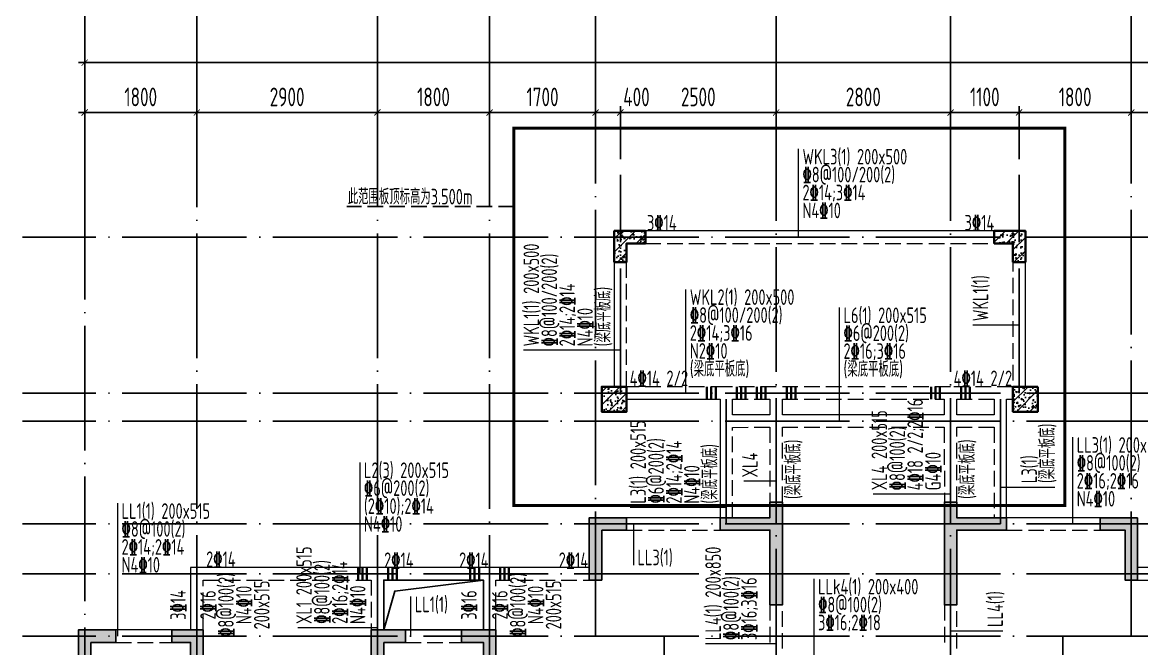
# Model space of a CAD drawing. Extents: x -655480 to 203344, y -294099 to 287156.
# Drawn here: x -75729 to -57762, y 134406 to 144451 of the extents above; entities that cross this region are included whole.
import ezdxf
from ezdxf.enums import TextEntityAlignment as Align

# ---------------------------------------------------------------- set-up
doc = ezdxf.new("R2010")
doc.units = 0
doc.header["$LTSCALE"] = 1000
doc.linetypes.add('DASH', pattern=[0.35, 0.25, -0.1])
doc.linetypes.add('DOTE', pattern=[2.42, 2, -0.2, 0.02, -0.2])
doc.layers.get('0').update_dxf_attribs({"linetype": 'CONTINUOUS'})
doc.layers.get('DEFPOINTS').update_dxf_attribs({"linetype": 'CONTINUOUS'})
for name, color, linetype in [('A-AXIS', 1, 'CONTINUOUS'), ('A-DOTE', 10, 'DOTE'), ('S-D洞口', 4, 'CONTINUOUS'), ('S-L主梁线', 4, 'DASH'), ('S-L梁编号', 6, 'CONTINUOUS'), ('S-L梁配筋', 7, 'CONTINUOUS'), ('S-Q墙填充', 252, 'CONTINUOUS'), ('S-Q墙实线', 6, 'CONTINUOUS'), ('S-Y一般标注', 3, 'CONTINUOUS'), ('S-Z柱填充', 252, 'CONTINUOUS'), ('S-Z柱实线', 6, 'CONTINUOUS'), ('S-引出线', 40, 'CONTINUOUS'), ('TEXT', 2, 'CONTINUOUS')]:
    doc.layers.add(name, color=color, linetype=linetype)
doc.layers.add('梁附加箍筋', color=1, linetype='CONTINUOUS', lineweight=35)
doc.styles.add('TSSD_DIMENSION', font='Tssdeng.shx', dxfattribs={"width": 0.7, "bigfont": 'tssdchn.shx'})
doc.styles.add('TSSD_REIN', font='tssdeng.shx', dxfattribs={"width": 0.7, "height": 300, "bigfont": 'tssdchn.shx'})
doc.dimstyles.new('TSSD_100_100', dxfattribs={"dimtxt": 300, "dimasz": 100, "dimexe": 100, "dimexo": 250, "dimgap": 100, "dimtad": 1, "dimdec": 0, "dimzin": 0, "dimdsep": 46, "dimtxsty": 'TSSD_DIMENSION', "dimblk": 'ARCHTICK', "dimcen": 0, "dimdle": 100, "dimclrt": 7, "dimadec": 0, "dimazin": 0, "dimtfac": 1, "dimtdec": 0, "dimtix": 1, "dimtmove": 2, "dimatfit": 3, "dimldrblk": 'ARCHTICK', "dimfxl": 1, "dimtolj": 1, "dimtzin": 0, "dimarcsym": 0})
pattern_1 = [(50, (46738.58, -83346.06), (215.17805, -18.82564), [22.5, -247.5]), (355, (46738.58, -83346.06), (-41.6254, 225.65764), [18, -198]), (100.4514, (46756.5, -83347.63), (173.55281, 206.83186), [19.12206, -210.34263]), (46.1842, (46738.58, -83286.06), (320.1723, -49.6557), [33.75, -371.25]), (96.6356, (46765.26, -83290.2), (280.3988, 292.23536), [28.6831, -315.5139]), (351.1842, (46738.58, -83286.06), (280.3986, 292.2356), [27, -297]), (21, (46768.58, -83301.06), (179.07212, -120.78567), [22.5, -247.5]), (326, (46768.58, -83301.06), (72.9946, 217.545), [18, -198]), (71.4514, (46783.5, -83311.13), (252.0668, 96.75915), [19.12206, -210.34263]), (37.5, (46738.58, -83346.06), (3.647957, 99.868156), [0, -195.6, 0, -201, 0, -198.75]), (7.5, (46738.58, -83346.06), (78.92086, 118.32351), [0, -114.6, 0, -191.1, 0, -75.75]), (327.5, (46671.68, -83346.06), (160.14673, -6.76646), [0, -75, 0, -234, 0, -310.5]), (317.5, (46641.68, -83346.06), (174.95585, 30.0315), [0, -97.5, 0, -155.4, 0, -220.5]), (45, (46738.58, -83346.06), (-106.06602, 106.06602), [])]

# ---------------------------------------------------------------- blocks, each defined once
blk = doc.blocks.new('_ArchTick')
at = {"color": 0, "linetype": 'ByBlock', "const_width": 0.15}
blk.add_lwpolyline([(-0.5, -0.5), (0.5, 0.5)], dxfattribs=at)
blk = doc.blocks.new('*D76')
at = {"layer": 'DEFPOINTS', "color": 0, "transparency": 16777216}
for p in [(6400, 22100), (4600, 21100), (6400, 21100)]:
    blk.add_point(p, dxfattribs=at)
at = {"layer": 'S-Y一般标注', "color": 0, "lineweight": -2, "transparency": 16777216}
for p, q in [((4500, 22100), (6500, 22100)), ((4600, 21350), (4600, 22200)), ((6400, 21350), (6400, 22200))]:
    blk.add_line(p, q, dxfattribs=at)
at = {"layer": 'S-Y一般标注', "color": 0, "lineweight": -2, "transparency": 16777216, "xscale": 100, "yscale": 100, "zscale": 100, "rotation": 180}
blk.add_blockref('_ArchTick', (4600, 22100), dxfattribs=at)
at = {"layer": 'S-Y一般标注', "color": 0, "lineweight": -2, "transparency": 16777216, "xscale": 100, "yscale": 100, "zscale": 100}
blk.add_blockref('_ArchTick', (6400, 22100), dxfattribs=at)
at = {"layer": 'S-Y一般标注', "color": 7, "transparency": 16777216, "insert": (5500, 22350), "char_height": 300, "attachment_point": 5, "style": 'TSSD_DIMENSION'}
blk.add_mtext('\\A1;1800', dxfattribs=at)
blk = doc.blocks.new('*D77')
at = {"layer": 'DEFPOINTS', "color": 0, "transparency": 16777216}
for p in [(9300, 22100), (6400, 21100), (9300, 21100)]:
    blk.add_point(p, dxfattribs=at)
at = {"layer": 'S-Y一般标注', "color": 0, "lineweight": -2, "transparency": 16777216}
for p, q in [((6300, 22100), (9400, 22100)), ((6400, 21350), (6400, 22200)), ((9300, 21350), (9300, 22200))]:
    blk.add_line(p, q, dxfattribs=at)
at = {"layer": 'S-Y一般标注', "color": 0, "lineweight": -2, "transparency": 16777216, "xscale": 100, "yscale": 100, "zscale": 100, "rotation": 180}
blk.add_blockref('_ArchTick', (6400, 22100), dxfattribs=at)
at = {"layer": 'S-Y一般标注', "color": 0, "lineweight": -2, "transparency": 16777216, "xscale": 100, "yscale": 100, "zscale": 100}
blk.add_blockref('_ArchTick', (9300, 22100), dxfattribs=at)
at = {"layer": 'S-Y一般标注', "color": 7, "transparency": 16777216, "insert": (7850, 22350), "char_height": 300, "attachment_point": 5, "style": 'TSSD_DIMENSION'}
blk.add_mtext('\\A1;2900', dxfattribs=at)
blk = doc.blocks.new('*D78')
at = {"layer": 'DEFPOINTS', "color": 0, "transparency": 16777216}
for p in [(11100, 22100), (9300, 21100), (11100, 21100)]:
    blk.add_point(p, dxfattribs=at)
at = {"layer": 'S-Y一般标注', "color": 0, "lineweight": -2, "transparency": 16777216}
for p, q in [((9200, 22100), (11200, 22100)), ((9300, 21350), (9300, 22200)), ((11100, 21350), (11100, 22200))]:
    blk.add_line(p, q, dxfattribs=at)
at = {"layer": 'S-Y一般标注', "color": 0, "lineweight": -2, "transparency": 16777216, "xscale": 100, "yscale": 100, "zscale": 100, "rotation": 180}
blk.add_blockref('_ArchTick', (9300, 22100), dxfattribs=at)
at = {"layer": 'S-Y一般标注', "color": 0, "lineweight": -2, "transparency": 16777216, "xscale": 100, "yscale": 100, "zscale": 100}
blk.add_blockref('_ArchTick', (11100, 22100), dxfattribs=at)
at = {"layer": 'S-Y一般标注', "color": 7, "transparency": 16777216, "insert": (10200, 22350), "char_height": 300, "attachment_point": 5, "style": 'TSSD_DIMENSION'}
blk.add_mtext('\\A1;1800', dxfattribs=at)
blk = doc.blocks.new('*D79')
at = {"layer": 'DEFPOINTS', "color": 0, "transparency": 16777216}
for p in [(12800, 22100), (11100, 21100), (12800, 21100)]:
    blk.add_point(p, dxfattribs=at)
at = {"layer": 'S-Y一般标注', "color": 0, "lineweight": -2, "transparency": 16777216}
for p, q in [((11000, 22100), (12900, 22100)), ((11100, 21350), (11100, 22200)), ((12800, 21350), (12800, 22200))]:
    blk.add_line(p, q, dxfattribs=at)
at = {"layer": 'S-Y一般标注', "color": 0, "lineweight": -2, "transparency": 16777216, "xscale": 100, "yscale": 100, "zscale": 100, "rotation": 180}
blk.add_blockref('_ArchTick', (11100, 22100), dxfattribs=at)
at = {"layer": 'S-Y一般标注', "color": 0, "lineweight": -2, "transparency": 16777216, "xscale": 100, "yscale": 100, "zscale": 100}
blk.add_blockref('_ArchTick', (12800, 22100), dxfattribs=at)
at = {"layer": 'S-Y一般标注', "color": 7, "transparency": 16777216, "insert": (11950, 22350), "char_height": 300, "attachment_point": 5, "style": 'TSSD_DIMENSION'}
blk.add_mtext('\\A1;1700', dxfattribs=at)
blk = doc.blocks.new('*D80')
at = {"layer": 'DEFPOINTS', "color": 0, "transparency": 16777216}
for p in [(13200, 22100), (12800, 21100), (13200, 21100)]:
    blk.add_point(p, dxfattribs=at)
at = {"layer": 'S-Y一般标注', "color": 0, "lineweight": -2, "transparency": 16777216}
for p, q in [((12700, 22100), (13300, 22100)), ((12800, 21350), (12800, 22200)), ((13200, 21350), (13200, 22200))]:
    blk.add_line(p, q, dxfattribs=at)
at = {"layer": 'S-Y一般标注', "color": 0, "lineweight": -2, "transparency": 16777216, "xscale": 100, "yscale": 100, "zscale": 100, "rotation": 180}
blk.add_blockref('_ArchTick', (12800, 22100), dxfattribs=at)
at = {"layer": 'S-Y一般标注', "color": 0, "lineweight": -2, "transparency": 16777216, "xscale": 100, "yscale": 100, "zscale": 100}
blk.add_blockref('_ArchTick', (13200, 22100), dxfattribs=at)
at = {"layer": 'S-Y一般标注', "color": 7, "transparency": 16777216, "insert": (13458, 22350), "char_height": 300, "attachment_point": 5, "style": 'TSSD_DIMENSION'}
blk.add_mtext('\\A1;400', dxfattribs=at)
blk = doc.blocks.new('*D81')
at = {"layer": 'DEFPOINTS', "color": 0, "transparency": 16777216}
for p in [(18500, 22100), (15700, 21100), (18500, 21100)]:
    blk.add_point(p, dxfattribs=at)
at = {"layer": 'S-Y一般标注', "color": 0, "lineweight": -2, "transparency": 16777216}
for p, q in [((15600, 22100), (18600, 22100)), ((15700, 21350), (15700, 22200)), ((18500, 21350), (18500, 22200))]:
    blk.add_line(p, q, dxfattribs=at)
at = {"layer": 'S-Y一般标注', "color": 0, "lineweight": -2, "transparency": 16777216, "xscale": 100, "yscale": 100, "zscale": 100, "rotation": 180}
blk.add_blockref('_ArchTick', (15700, 22100), dxfattribs=at)
at = {"layer": 'S-Y一般标注', "color": 0, "lineweight": -2, "transparency": 16777216, "xscale": 100, "yscale": 100, "zscale": 100}
blk.add_blockref('_ArchTick', (18500, 22100), dxfattribs=at)
at = {"layer": 'S-Y一般标注', "color": 7, "transparency": 16777216, "insert": (17100, 22350), "char_height": 300, "attachment_point": 5, "style": 'TSSD_DIMENSION'}
blk.add_mtext('\\A1;2800', dxfattribs=at)
blk = doc.blocks.new('*D82')
at = {"layer": 'DEFPOINTS', "color": 0, "transparency": 16777216}
for p in [(19600, 22100), (18500, 21100), (19600, 21100)]:
    blk.add_point(p, dxfattribs=at)
at = {"layer": 'S-Y一般标注', "color": 0, "lineweight": -2, "transparency": 16777216}
for p, q in [((18400, 22100), (19700, 22100)), ((18500, 21350), (18500, 22200)), ((19600, 21350), (19600, 22200))]:
    blk.add_line(p, q, dxfattribs=at)
at = {"layer": 'S-Y一般标注', "color": 0, "lineweight": -2, "transparency": 16777216, "xscale": 100, "yscale": 100, "zscale": 100, "rotation": 180}
blk.add_blockref('_ArchTick', (18500, 22100), dxfattribs=at)
at = {"layer": 'S-Y一般标注', "color": 0, "lineweight": -2, "transparency": 16777216, "xscale": 100, "yscale": 100, "zscale": 100}
blk.add_blockref('_ArchTick', (19600, 22100), dxfattribs=at)
at = {"layer": 'S-Y一般标注', "color": 7, "transparency": 16777216, "insert": (19050, 22350), "char_height": 300, "attachment_point": 5, "style": 'TSSD_DIMENSION'}
blk.add_mtext('\\A1;1100', dxfattribs=at)
blk = doc.blocks.new('*D83')
at = {"layer": 'DEFPOINTS', "color": 0, "transparency": 16777216}
for p in [(23100, 22100), (21400, 21100), (23100, 21100)]:
    blk.add_point(p, dxfattribs=at)
at = {"layer": 'S-Y一般标注', "color": 0, "lineweight": -2, "transparency": 16777216}
for p, q in [((21300, 22100), (23200, 22100)), ((21400, 21350), (21400, 22200)), ((23100, 21350), (23100, 22200))]:
    blk.add_line(p, q, dxfattribs=at)
at = {"layer": 'S-Y一般标注', "color": 0, "lineweight": -2, "transparency": 16777216, "xscale": 100, "yscale": 100, "zscale": 100, "rotation": 180}
blk.add_blockref('_ArchTick', (21400, 22100), dxfattribs=at)
at = {"layer": 'S-Y一般标注', "color": 0, "lineweight": -2, "transparency": 16777216, "xscale": 100, "yscale": 100, "zscale": 100}
blk.add_blockref('_ArchTick', (23100, 22100), dxfattribs=at)
at = {"layer": 'S-Y一般标注', "color": 7, "transparency": 16777216, "insert": (22250, 22350), "char_height": 300, "attachment_point": 5, "style": 'TSSD_DIMENSION'}
blk.add_mtext('\\A1;1700', dxfattribs=at)
blk = doc.blocks.new('*D98')
at = {"layer": 'DEFPOINTS', "color": 0, "transparency": 16777216}
for p in [(54600, 22900), (4600, 21100), (54600, 21100)]:
    blk.add_point(p, dxfattribs=at)
at = {"layer": 'S-Y一般标注', "color": 0, "lineweight": -2, "transparency": 16777216}
for p, q in [((4600, 21350), (4600, 23000)), ((54600, 21350), (54600, 23000)), ((4500, 22900), (54700, 22900))]:
    blk.add_line(p, q, dxfattribs=at)
at = {"layer": 'S-Y一般标注', "color": 0, "lineweight": -2, "transparency": 16777216, "xscale": 100, "yscale": 100, "zscale": 100, "rotation": 180}
blk.add_blockref('_ArchTick', (4600, 22900), dxfattribs=at)
at = {"layer": 'S-Y一般标注', "color": 0, "lineweight": -2, "transparency": 16777216, "xscale": 100, "yscale": 100, "zscale": 100}
blk.add_blockref('_ArchTick', (54600, 22900), dxfattribs=at)
at = {"layer": 'S-Y一般标注', "color": 7, "transparency": 16777216, "insert": (29600, 23150), "char_height": 300, "attachment_point": 5, "style": 'TSSD_DIMENSION'}
blk.add_mtext('\\A1;50000', dxfattribs=at)
blk = doc.blocks.new('*D111')
at = {"layer": 'DEFPOINTS', "color": 0, "transparency": 16777216}
for p in [(15700, 22100), (13200, 21100), (15700, 21100)]:
    blk.add_point(p, dxfattribs=at)
at = {"layer": 'S-Y一般标注', "color": 0, "lineweight": -2, "transparency": 16777216}
for p, q in [((13100, 22100), (15800, 22100)), ((13200, 21350), (13200, 22200)), ((15700, 21350), (15700, 22200))]:
    blk.add_line(p, q, dxfattribs=at)
at = {"layer": 'S-Y一般标注', "color": 0, "lineweight": -2, "transparency": 16777216, "xscale": 100, "yscale": 100, "zscale": 100, "rotation": 180}
blk.add_blockref('_ArchTick', (13200, 22100), dxfattribs=at)
at = {"layer": 'S-Y一般标注', "color": 0, "lineweight": -2, "transparency": 16777216, "xscale": 100, "yscale": 100, "zscale": 100}
blk.add_blockref('_ArchTick', (15700, 22100), dxfattribs=at)
at = {"layer": 'S-Y一般标注', "color": 7, "transparency": 16777216, "insert": (14450, 22350), "char_height": 300, "attachment_point": 5, "style": 'TSSD_DIMENSION'}
blk.add_mtext('\\A1;2500', dxfattribs=at)
blk = doc.blocks.new('*D112')
at = {"layer": 'DEFPOINTS', "color": 0, "transparency": 16777216}
for p in [(21400, 22100), (19600, 21100), (21400, 21100)]:
    blk.add_point(p, dxfattribs=at)
at = {"layer": 'S-Y一般标注', "color": 0, "lineweight": -2, "transparency": 16777216}
for p, q in [((19500, 22100), (21500, 22100)), ((19600, 21350), (19600, 22200)), ((21400, 21350), (21400, 22200))]:
    blk.add_line(p, q, dxfattribs=at)
at = {"layer": 'S-Y一般标注', "color": 0, "lineweight": -2, "transparency": 16777216, "xscale": 100, "yscale": 100, "zscale": 100, "rotation": 180}
blk.add_blockref('_ArchTick', (19600, 22100), dxfattribs=at)
at = {"layer": 'S-Y一般标注', "color": 0, "lineweight": -2, "transparency": 16777216, "xscale": 100, "yscale": 100, "zscale": 100}
blk.add_blockref('_ArchTick', (21400, 22100), dxfattribs=at)
at = {"layer": 'S-Y一般标注', "color": 7, "transparency": 16777216, "insert": (20500, 22350), "char_height": 300, "attachment_point": 5, "style": 'TSSD_DIMENSION'}
blk.add_mtext('\\A1;1800', dxfattribs=at)
blk = doc.blocks.new('20210807.15313138')
at = {"layer": 'S-Q墙填充'}
h = blk.add_hatch(color=252, dxfattribs=at)
h.dxf.hatch_style = 1
h.paths.add_polyline_path([(72216, 67840), (72216, 68190), (72016, 68190), (72016, 67940), (71216, 67940), (71216, 67740), (72016, 67740), (72016, 66540), (72216, 66540)])
h = blk.add_hatch(color=252, dxfattribs=at)
h.dxf.hatch_style = 1
h.paths.add_polyline_path([(74816, 67840), (74816, 66540), (75016, 66540), (75016, 67740), (75815, 67740), (75815, 67940), (75016, 67940), (75016, 68190), (74816, 68190)])
h = blk.add_hatch(color=252, dxfattribs=at)
h.dxf.hatch_style = 1
h.paths.add_polyline_path([(69316, 67740), (69716, 67740), (69716, 67940), (69116, 67940), (69116, 66940), (69316, 66940)])
h = blk.add_hatch(color=252, dxfattribs=at)
h.dxf.hatch_style = 1
h.paths.add_polyline_path([(77916, 67940), (77316, 67940), (77316, 67740), (77716, 67740), (77716, 66940), (77916, 66940)])
h = blk.add_hatch(color=252, dxfattribs=at)
h.dxf.hatch_style = 1
h.paths.add_polyline_path([(61116, 65940), (61516, 65940), (61516, 66140), (60916, 66140), (60916, 63140), (61816, 63140), (61816, 63340), (61116, 63340)])
h = blk.add_hatch(color=252, dxfattribs=at)
h.dxf.hatch_style = 1
h.paths.add_polyline_path([(62416, 65940), (62716, 65940), (62716, 65290), (62916, 65290), (62916, 66140), (62416, 66140)])
h = blk.add_hatch(color=252, dxfattribs=at)
h.dxf.hatch_style = 1
h.paths.add_polyline_path([(65816, 65940), (66166, 65940), (66166, 66140), (65616, 66140), (65616, 63140), (65816, 63140)])
h = blk.add_hatch(color=252, dxfattribs=at)
h.dxf.hatch_style = 1
h.paths.add_polyline_path([(67616, 66140), (67066, 66140), (67066, 65940), (67416, 65940), (67416, 65140), (67616, 65140)])
at = {"layer": 'S-Z柱填充'}
h = blk.add_hatch(dxfattribs=at)
h.set_pattern_fill('ARMORED', color=256, scale=30, style=0)
h.set_pattern_definition(pattern_1)
h.paths.add_polyline_path([(70016, 72540), (69516, 72540), (69516, 72040), (69716, 72040), (69716, 72340), (70016, 72340)])
h = blk.add_hatch(dxfattribs=at)
h.set_pattern_fill('ARMORED', color=256, scale=30, style=0)
h.set_pattern_definition(pattern_1)
h.paths.add_polyline_path([(75616, 72540), (76116, 72540), (76116, 72040), (75916, 72040), (75916, 72340), (75616, 72340)])
h = blk.add_hatch(dxfattribs=at)
h.set_pattern_fill('ARMORED', color=256, scale=30, style=0)
h.set_pattern_definition([(50, (-310092.94, 38050.78), (215.178055, -18.82564), [22.5, -247.5]), (355, (-310092.94, 38050.78), (-41.6254, 225.65764), [18, -198]), (100.4514, (-310075.01, 38049.2), (173.55281, 206.83186), [19.12206, -210.34263]), (46.1842, (-310092.94, 38110.78), (320.17231, -49.6557), [33.75, -371.25]), (96.6356, (-310066.26, 38106.64), (280.3988, 292.23536), [28.6831, -315.5139]), (351.1842, (-310092.94, 38110.78), (280.39858, 292.23558), [27, -297]), (21, (-310062.94, 38095.78), (179.072116, -120.78567), [22.5, -247.5]), (326, (-310062.94, 38095.78), (72.9946, 217.54501), [18, -198]), (71.4514, (-310048.02, 38085.71), (252.06679, 96.75915), [19.12206, -210.34263]), (37.5, (-310092.945, 38050.78), (3.647957, 99.868156), [0, -195.6, 0, -201, 0, -198.75]), (7.5, (-310092.94, 38050.78), (78.92086, 118.323514), [0, -114.6, 0, -191.1, 0, -75.75]), (327.5, (-310159.845, 38050.78), (160.146731, -6.766462), [0, -75, 0, -234, 0, -310.5]), (317.5, (-310189.84, 38050.78), (174.95585, 30.031495), [0, -97.5, 0, -155.4, 0, -220.5]), (45, (-310092.94, 38050.78), (-106.06602, 106.06602), [])])
h.paths.add_polyline_path([(69716, 70040), (69316, 70040), (69316, 69640), (69716, 69640)])
h = blk.add_hatch(dxfattribs=at)
h.set_pattern_fill('ARMORED', color=256, scale=30, style=0)
h.set_pattern_definition([(50, (-309692.94, 38050.78), (215.178055, -18.82564), [22.5, -247.5]), (355, (-309692.94, 38050.78), (-41.6254, 225.65764), [18, -198]), (100.4514, (-309675.01, 38049.21), (173.55281, 206.83186), [19.12206, -210.34263]), (46.1842, (-309692.94, 38110.78), (320.17231, -49.6557), [33.75, -371.25]), (96.6356, (-309666.26, 38106.64), (280.3988, 292.23536), [28.6831, -315.5139]), (351.1842, (-309692.94, 38110.78), (280.39858, 292.23558), [27, -297]), (21, (-309662.94, 38095.78), (179.072116, -120.78567), [22.5, -247.5]), (326, (-309662.94, 38095.78), (72.9946, 217.54501), [18, -198]), (71.4514, (-309648.02, 38085.71), (252.06679, 96.75915), [19.12206, -210.34263]), (37.5, (-309692.945, 38050.78), (3.647957, 99.868156), [0, -195.6, 0, -201, 0, -198.75]), (7.5, (-309692.94, 38050.78), (78.92086, 118.323514), [0, -114.6, 0, -191.1, 0, -75.75]), (327.5, (-309759.845, 38050.78), (160.146731, -6.766462), [0, -75, 0, -234, 0, -310.5]), (317.5, (-309789.84, 38050.78), (174.95585, 30.031495), [0, -97.5, 0, -155.4, 0, -220.5]), (45, (-309692.94, 38050.78), (-106.06602, 106.06602), [])])
h.paths.add_polyline_path([(76316, 70040), (75916, 70040), (75916, 69640), (76316, 69640)])
at = {"layer": 'S-D洞口', "color": 5}
blk.add_lwpolyline([(65816, 66140), (67416, 66140), (67416, 66940), (65816, 66940), (65816, 66140), (65993, 66762), (67416, 66940)], dxfattribs=at)
at = {"layer": 'S-L主梁线', "linetype": 'ByBlock', "lineweight": 18}
for p, q in [((75716, 72540), (70016, 72540)), ((76116, 70040), (76116, 72140)), ((69516, 72040), (69516, 70040)), ((69716, 69840), (71215, 69840)), ((71215, 69840), (71216, 67940)), ((75815, 67940), (75815, 69840)), ((72016, 69590), (71415, 69589)), ((74815, 69590), (72216, 69590)), ((75615, 69590), (75015, 69590)), ((75816, 69590), (75815, 69590)), ((71216, 67940), (69716, 67940)), ((77316, 67940), (75815, 67940)), ((62716, 67140), (62716, 66140)), ((65716, 67140), (62716, 67140)), ((67516, 67140), (65716, 67140)), ((69116, 67140), (67516, 67140)), ((79516, 67140), (77916, 67140)), ((65816, 66940), (67416, 66940)), ((65816, 66140), (65816, 66940)), ((67416, 66940), (67416, 66140)), ((62416, 66140), (61516, 66140)), ((67066, 66140), (66166, 66140))]:
    blk.add_line(p, q, dxfattribs=at)
at = {"layer": 'S-L主梁线', "linetype": 'DASH', "lineweight": 18}
for p, q in [((70016, 72340), (75716, 72340)), ((75916, 72140), (75916, 70040)), ((69716, 70040), (69716, 72040)), ((71315, 70040), (69716, 70040)), ((72116, 70040), (71315, 70040)), ((74915, 70040), (72116, 70040)), ((75916, 70040), (74915, 70040)), ((71415, 69589), (71415, 69840)), ((71415, 69840), (72016, 69840)), ((72016, 69840), (72016, 69590)), ((72216, 69590), (72216, 69840)), ((72216, 69840), (74815, 69840)), ((74815, 69840), (74815, 69590)), ((75015, 69590), (75015, 69840)), ((75015, 69840), (75615, 69840)), ((75615, 69840), (75615, 69590)), ((75815, 69840), (75916, 69840)), ((71415, 69389), (72016, 69390)), ((71416, 67940), (71415, 69389)), ((72016, 69390), (72016, 68190)), ((72216, 68190), (72216, 69390)), ((72216, 69390), (74815, 69390)), ((74815, 69390), (74816, 68190)), ((75015, 69390), (75616, 69390)), ((75016, 68190), (75015, 69390)), ((75615, 69390), (75615, 67940)), ((69716, 67740), (71216, 67740)), ((75815, 67740), (77316, 67740)), ((62916, 66940), (65616, 66940)), ((62916, 66140), (62916, 66940)), ((65616, 66940), (65616, 66140)), ((67616, 66940), (69116, 66940)), ((67616, 66140), (67616, 66940)), ((77916, 66940), (79416, 66940)), ((72016, 66540), (72016, 65840)), ((72216, 65840), (72216, 66540)), ((74816, 66540), (74816, 65840)), ((75016, 65840), (75016, 66540)), ((61516, 65940), (62416, 65940)), ((66166, 65940), (67066, 65940))]:
    blk.add_line(p, q, dxfattribs=at)
at = {"layer": 'S-Q墙实线'}
blk.add_lwpolyline([(72216, 67840), (72216, 68190), (72016, 68190), (72016, 67940), (71216, 67940), (71216, 67740), (72016, 67740), (72016, 66540), (72216, 66540), (72216, 67840)], dxfattribs=at)
for points in [[(74816, 67840), (74816, 66540), (75016, 66540), (75016, 67740), (75815, 67740), (75815, 67940), (75016, 67940), (75016, 68190), (74816, 68190)], [(69316, 67740), (69716, 67740), (69716, 67940), (69116, 67940), (69116, 66940), (69316, 66940)], [(77916, 67940), (77316, 67940), (77316, 67740), (77716, 67740), (77716, 66940), (77916, 66940)], [(61116, 65940), (61516, 65940), (61516, 66140), (60916, 66140), (60916, 63140), (61816, 63140), (61816, 63340), (61116, 63340)], [(62416, 65940), (62716, 65940), (62716, 65290), (62916, 65290), (62916, 66140), (62416, 66140)], [(65816, 65940), (66166, 65940), (66166, 66140), (65616, 66140), (65616, 63140), (65816, 63140)], [(67616, 66140), (67066, 66140), (67066, 65940), (67416, 65940), (67416, 65140), (67616, 65140)]]:
    blk.add_lwpolyline(points, close=True, dxfattribs=at)
at = {"layer": 'S-Z柱实线', "lineweight": 35}
for points in [[(70016, 72540), (69516, 72540), (69516, 72040), (69716, 72040), (69716, 72340), (70016, 72340), (70016, 72540)], [(75616, 72540), (76116, 72540), (76116, 72040), (75916, 72040), (75916, 72340), (75616, 72340), (75616, 72540)]]:
    blk.add_lwpolyline(points, dxfattribs=at)
for points in [[(69716, 70040), (69316, 70040), (69316, 69640), (69716, 69640)], [(76316, 70040), (75916, 70040), (75916, 69640), (76316, 69640)]]:
    blk.add_lwpolyline(points, close=True, dxfattribs=at)
blk = doc.blocks.new('20210726.16350016')
at = {"layer": 'A-AXIS'}
for p, q in [((4600, 21100), (4600, 23900)), ((6400, 21100), (6400, 23900)), ((9300, 21100), (9300, 23900)), ((11100, 21100), (11100, 23900)), ((12800, 21100), (12800, 23900)), ((15700, 21100), (15700, 23900)), ((18500, 21100), (18500, 23900)), ((21400, 21100), (21400, 23900))]:
    blk.add_line(p, q, dxfattribs=at)
at = {"layer": 'A-DOTE'}
for p, q in [((4600, 21100), (4600, 3600)), ((6400, 10900), (6400, 21100)), ((9300, 10900), (9300, 21100)), ((11100, 10900), (11100, 21100)), ((12800, 13700), (12800, 21100)), ((13200, 17600), (13200, 21100)), ((15700, 13100.3), (15700, 21100)), ((18500, 13100.3), (18500, 21100)), ((19600, 17600), (19600, 21100)), ((21400, 13700), (21400, 21100)), ((55600, 20100), (3600, 20100)), ((55600, 17600), (3600, 17600)), ((14900, 15500), (14900, 17600)), ((19300, 15500), (19300, 17600)), ((55600, 17150), (3600, 17150)), ((55600, 15500), (3600, 15500)), ((55600, 14700), (3600, 14700)), ((55600, 13700), (3600, 13700)), ((13900.2, 13700), (13900, 3600)), ((20299.8, 13700), (20300, 3600))]:
    blk.add_line(p, q, dxfattribs=at)
at = {"layer": 'S-Y一般标注'}
for base, p1, p2, picture, middle in [((54600, 22900), (4600, 21100), (54600, 21100), '*D98', (29600, 23150)), ((6400, 22100), (4600, 21100), (6400, 21100), '*D76', (5500, 22350)), ((9300, 22100), (6400, 21100), (9300, 21100), '*D77', (7850, 22350)), ((11100, 22100), (9300, 21100), (11100, 21100), '*D78', (10200, 22350)), ((12800, 22100), (11100, 21100), (12800, 21100), '*D79', (11950, 22350)), ((15700, 22100), (13200, 21100), (15700, 21100), '*D111', (14450, 22350)), ((18500, 22100), (15700, 21100), (18500, 21100), '*D81', (17100, 22350)), ((19600, 22100), (18500, 21100), (19600, 21100), '*D82', (19050, 22350)), ((21400, 22100), (19600, 21100), (21400, 21100), '*D112', (20500, 22350)), ((23100, 22100), (21400, 21100), (23100, 21100), '*D83', (22250, 22350))]:
    dim = blk.add_linear_dim(base=base, p1=p1, p2=p2, dimstyle='TSSD_100_100', dxfattribs=at)
    dim.commit()
    dim.dimension.update_dxf_attribs({"geometry": picture, "text_midpoint": middle})
dim = blk.add_linear_dim(base=(13200, 22100), p1=(12800, 21100), p2=(13200, 21100), dimstyle='TSSD_100_100', dxfattribs=at)
dim.commit()
dim.dimension.update_dxf_attribs({"geometry": '*D80', "text_midpoint": (13458.1, 22350), "dimtype": 160})

msp = doc.modelspace()

# ---------------------------------------------------------------- linework, layer by layer
at = {"layer": 'S-L梁编号', "lineweight": 18}
for p, q in [((-63268.72, 141005.55), (-63268.72, 142422.33)), ((-65076.72, 138505.68), (-65076.72, 140168.97)), ((-62610.05, 138064.81), (-62610.05, 139878.02)), ((-59728.51, 139595.85), (-60473.46, 139595.85)), ((-66128.51, 139191.63), (-67683.42, 139191.63)), ((-58866.15, 136405.55), (-58866.15, 137797.32)), ((-70307.91, 135605.55), (-70307.91, 137392.56)), ((-63628.51, 137089.46), (-64146.18, 137089.46)), ((-60028.88, 136997.75), (-59153.68, 136997.75)), ((-74198.96, 134605.55), (-74198.96, 136737.41)), ((-60828.22, 136882.3), (-62068.44, 136882.3)), ((-64428.67, 136668.74), (-65969.84, 136668.74)), ((-65916.96, 136405.55), (-65916.96, 135742.8)), ((-63018.56, 134005.82), (-63018.56, 135523.99)), ((-69491.82, 134605.55), (-69491.82, 135240.06)), ((-70028.5, 134738.43), (-71304.4, 134738.43)), ((-60828.51, 134690.4), (-59988.09, 134690.4)), ((-63628.51, 134480.1), (-64765.11, 134480.1))]:
    msp.add_line(p, q, dxfattribs=at)
at = {"layer": 'S-引出线', "linetype": 'DASH', "const_width": 50}
msp.add_lwpolyline([(-67838.45, 142752.91), (-58994.48, 142752.91), (-58994.48, 136702.85), (-67838.45, 136702.85)], close=True, dxfattribs=at)
at = {"layer": 'S-引出线', "linetype": 'DASH'}
msp.add_lwpolyline([(-67837.28, 141499.04), (-67837.28, 141499.04), (-70521.41, 141499.04)], dxfattribs=at)
at = {"layer": '梁附加箍筋', "lineweight": 35}
for p, q in [((-64738.99, 138405.58), (-64739, 138605.58)), ((-64668.99, 138405.58), (-64669, 138605.58)), ((-64598.99, 138405.58), (-64599, 138605.58)), ((-64258.99, 138405.59), (-64259, 138605.59)), ((-64188.99, 138405.59), (-64189, 138605.59)), ((-64118.99, 138405.59), (-64119, 138605.59)), ((-63938.51, 138405.6), (-63938.51, 138605.6)), ((-63868.51, 138405.6), (-63868.51, 138605.6)), ((-63798.51, 138405.6), (-63798.51, 138605.6)), ((-63458.51, 138405.61), (-63458.51, 138605.61)), ((-63388.51, 138405.61), (-63388.51, 138605.61)), ((-63318.51, 138405.61), (-63318.51, 138605.61)), ((-61139.21, 138405.66), (-61139.21, 138605.66)), ((-61069.21, 138405.66), (-61069.21, 138605.66)), ((-60999.21, 138405.66), (-60999.21, 138605.66)), ((-60659.21, 138405.67), (-60659.21, 138605.67)), ((-60589.21, 138405.67), (-60589.21, 138605.67)), ((-60519.21, 138405.67), (-60519.21, 138605.67)), ((-70338.51, 135505.55), (-70338.51, 135705.55)), ((-70268.51, 135505.55), (-70268.51, 135705.55)), ((-70198.51, 135505.55), (-70198.51, 135705.55)), ((-69858.51, 135505.55), (-69858.51, 135705.55)), ((-69788.51, 135505.55), (-69788.51, 135705.55)), ((-69718.51, 135505.55), (-69718.51, 135705.55)), ((-68538.5, 135505.55), (-68538.5, 135705.55)), ((-68468.5, 135505.55), (-68468.5, 135705.55)), ((-68398.5, 135505.55), (-68398.5, 135705.55)), ((-68058.5, 135505.55), (-68058.5, 135705.55)), ((-67988.5, 135505.55), (-67988.5, 135705.55)), ((-67918.5, 135505.55), (-67918.5, 135705.55))]:
    msp.add_line(p, q, dxfattribs=at)

# ---------------------------------------------------------------- block references
at = {"layer": 'A-DOTE'}
msp.add_blockref('20210726.16350016', (-79328.51, 120905.5), dxfattribs=at)
at = {"layer": 'S-Q墙填充'}
msp.add_blockref('20210807.15313138', (-135744.15, 68566), dxfattribs=at)

# ---------------------------------------------------------------- texts
at = {"layer": 'S-L梁编号', "color": 6, "style": 'TSSD_REIN', "width": 0.7}
for s, p in [('WKL3(1) 200x500', (-63206.22, 142172.33)), ('WKL2(1) 200x500', (-65014.22, 139918.97)), ('L6(1) 200x515', (-62547.55, 139628.02)), ('LL3(1) 200x515', (-58803.65, 137547.32)), ('L2(3) 200x515', (-70245.41, 137142.56)), ('LL1(1) 200x515', (-74136.46, 136487.41)), ('LL3(1)', (-65854.46, 135742.8)), ('LLk4(1) 200x400', (-62956.06, 135273.99)), ('LL1(1)', (-69429.32, 134990.06))]:
    msp.add_text(s, height=250, dxfattribs=at).set_placement(p)
for s, p in [('WKL1(1) 200x500', (-67433.42, 139254.13)), ('WKL1(1)', (-60223.46, 139658.35)), ('XL4 200x515', (-61847.29, 136944.8)), ('L3(1) 200x515', (-65719.84, 136731.24)), ('XL4', (-63925.02, 137151.96)), ('L3(1)', (-59441.18, 137060.25)), ('XL1 200x515', (-71083.25, 134800.93)), ('LL4(1) 200x850', (-64515.11, 134542.6)), ('LL4(1)', (-59988.09, 134752.9))]:
    msp.add_text(s, height=250, rotation=90, dxfattribs=at).set_placement(p)
at = {"layer": 'S-L梁配筋', "color": 7, "style": 'TSSD_REIN', "width": 0.7}
for s, p in [('%%1328@100/200(2)', (-63206.22, 141884.83)), ('2%%13214;3%%13214', (-63206.22, 141597.33)), ('N4%%13210', (-63206.22, 141309.83)), ('3%%13214', (-65702.05, 141111.47)), ('%%1328@100/200(2)', (-65014.22, 139631.47)), ('%%1326@200(2)', (-62547.55, 139340.52)), ('2%%13214;3%%13216', (-65014.22, 139343.97)), ('N2%%13210', (-65014.22, 139056.47)), ('(梁底平板底)', (-65014.22, 138768.97)), ('(梁底平板底)', (-62547.55, 138765.52)), ('%%1328@100(2)', (-58803.65, 137259.82)), ('%%1326@200(2)', (-70245.41, 136855.06)), ('2%%13216;2%%13216', (-58803.65, 136972.32)), ('N4%%13210', (-58803.65, 136684.82)), ('(2%%13210);2%%13214', (-70245.41, 136567.56)), ('%%1328@100(2)', (-74136.46, 136199.91)), ('N4%%13210', (-70245.41, 136280.06)), ('2%%13214;2%%13214', (-74136.46, 135912.41)), ('N4%%13210', (-74136.46, 135624.91)), ('2%%13214', (-72778.49, 135714.75)), ('%%1328@100(2)', (-62956.06, 134986.49)), ('3%%13216;2%%13218', (-62956.06, 134698.99))]:
    msp.add_text(s, height=250, dxfattribs=at).set_placement(p)
msp.add_text('3%%13214', height=250, rotation=360, dxfattribs=at).set_placement((-60127.35, 141113), align=Align.RIGHT)
for s, p in [('%%1328@100/200(2)', (-67145.92, 139254.13)), ('2%%13214;2%%13214', (-66858.42, 139254.13)), ('(梁底平板底)', (-66283.42, 139254.13)), ('N4%%13210', (-66570.92, 139254.13)), ('(梁底平板底)', (-59153.68, 137060.25)), ('%%1328@100(2)', (-61559.79, 136944.8)), ('%%1326@200(2)', (-65432.34, 136731.24)), ('2%%13214;2%%13214', (-65144.84, 136731.24)), ('(梁底平板底)', (-64569.84, 136731.24)), ('(梁底平板底)', (-63231.38, 136803.79)), ('(梁底平板底)', (-60438.47, 136806.13)), ('G4%%13210', (-60984.79, 136944.8)), ('N4%%13210', (-64857.34, 136731.24)), ('%%1328@100(2)', (-70795.75, 134800.93)), ('%%1328@100(2)', (-64227.61, 134542.6)), ('3%%13216;3%%13216', (-63940.11, 134542.6)), ('N4%%13210', (-70220.75, 134800.93))]:
    msp.add_text(s, height=250, rotation=90, dxfattribs=at).set_placement(p)
at = {"layer": 'S-L梁配筋', "color": 1, "style": 'TSSD_REIN', "width": 0.7}
for s, p in [('2%%13216;3%%13216', (-62547.55, 139053.02)), ('4%%13214 2/2', (-65980.05, 138616.05))]:
    msp.add_text(s, height=250, dxfattribs=at).set_placement(p)
msp.add_text('4%%13214 2/2', height=250, dxfattribs=at).set_placement((-59840.57, 138616.18), align=Align.RIGHT)
for s, p in [('4%%13218 2/2;2%%13216', (-61272.29, 136944.8)), ('2%%13216;2%%13214', (-70508.25, 134800.93))]:
    msp.add_text(s, height=250, rotation=90, dxfattribs=at).set_placement(p)
at = {"layer": 'S-L梁配筋', "color": 7, "style": 'TSSD_REIN', "width": 0.7}
for p in [(-69449.11, 135698.21), (-68245.57, 135698.21), (-66646.28, 135698.21)]:
    msp.add_text('2%%13214', height=250, dxfattribs=at).set_placement(p, align=Align.RIGHT)
for s, p in [('%%1328@100(2)', (-72261.28, 135105.55)), ('200x515', (-71686.28, 135105.55)), ('%%1328@100(2)', (-67576.6, 135105.55)), ('200x515', (-67001.6, 135105.55)), ('3%%13214', (-73029.8, 135105.55)), ('2%%13216', (-72548.78, 135105.55)), ('N4%%13210', (-71973.78, 135105.55)), ('3%%13216', (-68361.27, 135105.55)), ('2%%13216', (-67864.1, 135105.55)), ('N4%%13210', (-67289.1, 135105.55))]:
    msp.add_text(s, height=250, rotation=90, dxfattribs=at).set_placement(p, align=Align.BOTTOM_CENTER)
at = {"layer": 'TEXT', "color": 3, "style": 'TSSD_REIN', "width": 0.7}
msp.add_text('此范围板顶标高为3.500m', height=250, rotation=360, dxfattribs=at).set_placement((-70504.21, 141531.62))

doc.saveas('drawing.dxf')
